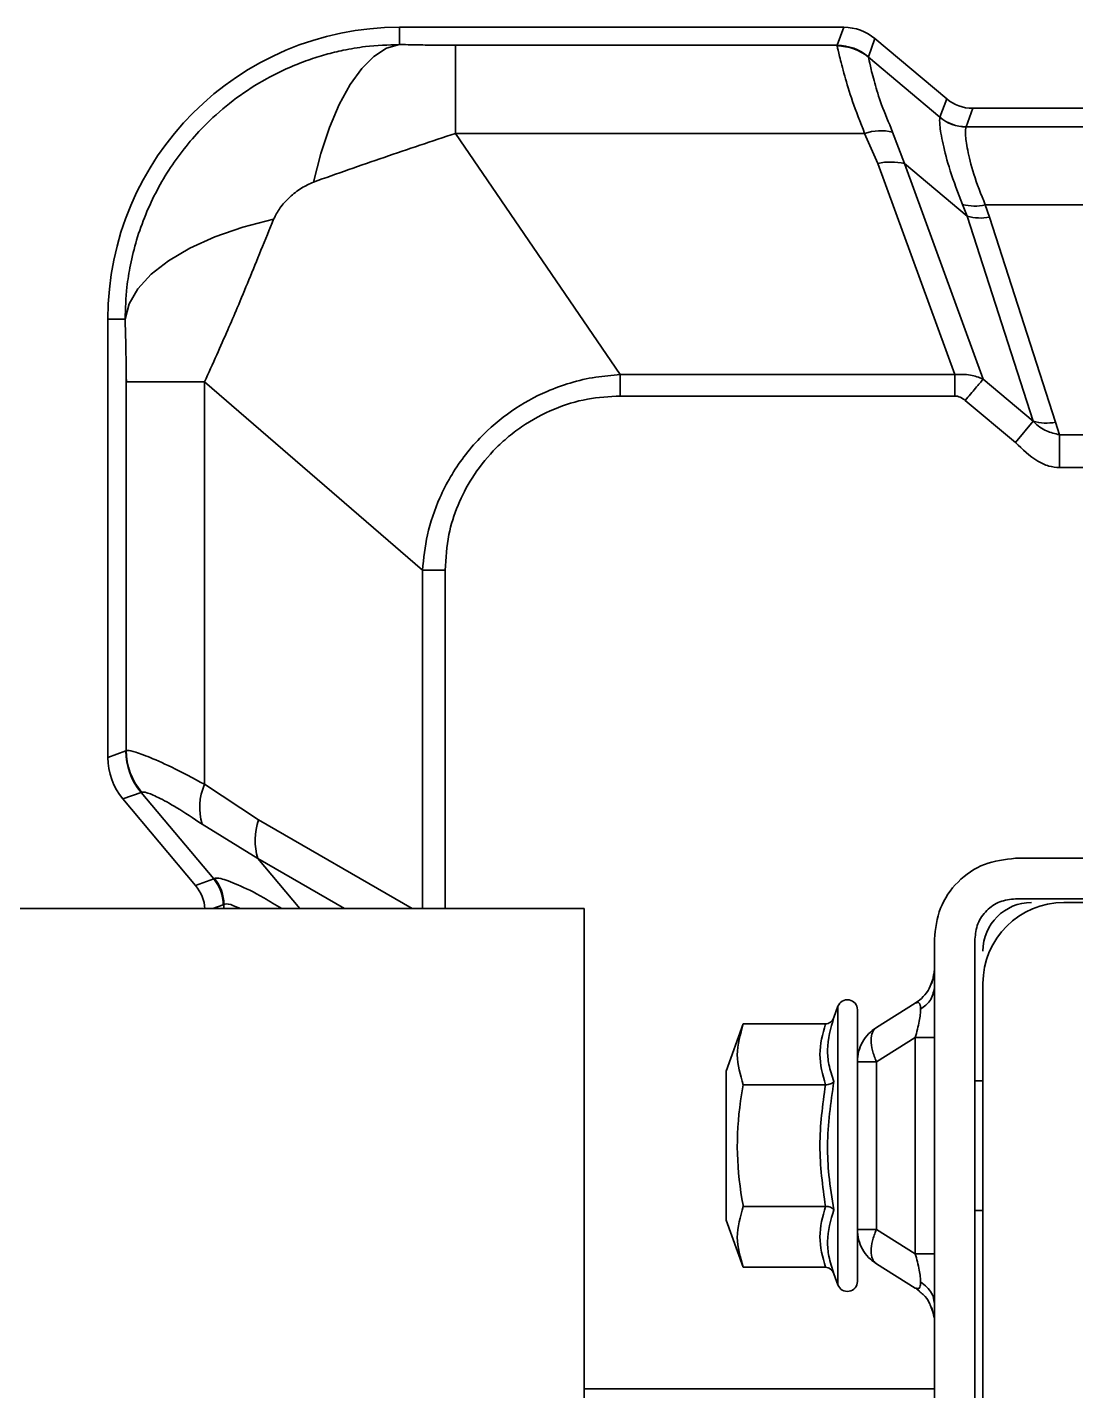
# Model space of a CAD drawing. Header units: millimetres. Extents: x 0 to 420, y 0 to 297.
# Drawn here: x 119.853 to 120.5, y 151.895 to 152.736 of the extents above; entities that cross this region are included whole.
import ezdxf

# ---------------------------------------------------------------- set-up
doc = ezdxf.new("R2010")
doc.units = ezdxf.units.MM

msp = doc.modelspace()

# ---------------------------------------------------------------- linework, layer by layer
at = {"color": 7, "linetype": 'Continuous', "lineweight": 35}
for p, q in [((120.35729, 152.73606), (120.08319, 152.73606)), ((120.08319, 152.7254), (120.08319, 152.73606)), ((120.35324, 152.72492), (120.35729, 152.73606)), ((120.37249, 152.71791), (120.37655, 152.72905)), ((120.42082, 152.6919), (120.37655, 152.72905)), ((120.11781, 152.67061), (120.11781, 152.72492)), ((120.11781, 152.72492), (120.35324, 152.72492)), ((120.35325, 152.72452), (120.35324, 152.72492)), ((120.3725, 152.71759), (120.37249, 152.71791)), ((120.41668, 152.68052), (120.3725, 152.71759)), ((120.42082, 152.6919), (120.41668, 152.68052)), ((120.41664, 152.68043), (120.41668, 152.68052)), ((120.43687, 152.68606), (120.43273, 152.67468)), ((120.84952, 152.68606), (120.43687, 152.68606)), ((120.21934, 152.52172), (120.11781, 152.67061)), ((120.37018, 152.67061), (120.11781, 152.67061)), ((120.37836, 152.65205), (120.37018, 152.67061)), ((120.39485, 152.65192), (120.38745, 152.67142)), ((120.43268, 152.67458), (120.43273, 152.67468)), ((120.85371, 152.67458), (120.43268, 152.67458)), ((120.4258, 152.52172), (120.37836, 152.65205)), ((120.44325, 152.51893), (120.39485, 152.65192)), ((120.39485, 152.65192), (120.43353, 152.61945)), ((120.43353, 152.61945), (120.43065, 152.62672)), ((120.44463, 152.62644), (120.44727, 152.61888)), ((120.84176, 152.62644), (120.44463, 152.62644)), ((120.43353, 152.61945), (120.47422, 152.49294)), ((120.44727, 152.61888), (120.48796, 152.49237)), ((119.90319, 152.55606), (119.90319, 152.2856)), ((119.91388, 152.55606), (119.90319, 152.55606)), ((120.21934, 152.50853), (120.21934, 152.52172)), ((120.4258, 152.52172), (120.21934, 152.52172)), ((120.47422, 152.49294), (120.44325, 152.51893)), ((119.96289, 152.51719), (119.91458, 152.51719)), ((119.91458, 152.28979), (119.91458, 152.51719)), ((120.09737, 152.40108), (119.96289, 152.51719)), ((119.96289, 152.51719), (119.96289, 152.26896)), ((120.4258, 152.50853), (120.21934, 152.50853)), ((120.46323, 152.47985), (120.43226, 152.50583)), ((120.46323, 152.47985), (120.47422, 152.49294)), ((120.48796, 152.49237), (120.49043, 152.48467)), ((120.49043, 152.46434), (120.49043, 152.48467)), ((120.79596, 152.48467), (120.49043, 152.48467)), ((120.79596, 152.46434), (120.49043, 152.46434)), ((120.11131, 152.40108), (120.09737, 152.40108)), ((120.09737, 152.40108), (120.09737, 152.19224)), ((120.11131, 152.40108), (120.11131, 152.19224)), ((119.91434, 152.28965), (119.90319, 152.2856)), ((119.91434, 152.28965), (119.91458, 152.28979)), ((119.96289, 152.26896), (119.99618, 152.247)), ((119.91254, 152.25992), (119.92369, 152.26398)), ((119.91254, 152.25992), (119.95735, 152.20651)), ((119.92395, 152.26413), (119.92369, 152.26398)), ((119.92369, 152.26398), (119.9685, 152.21057)), ((119.99566, 152.22318), (119.9614, 152.24433)), ((120.09102, 152.19224), (119.99618, 152.247)), ((119.99566, 152.22318), (120.04925, 152.19224)), ((120.02162, 152.19224), (119.99566, 152.22318)), ((120.46319, 152.22334), (120.82319, 152.22334)), ((119.95735, 152.20651), (119.9685, 152.21057)), ((119.9685, 152.21057), (119.96892, 152.21085)), ((120.19704, 152.19224), (103.38704, 152.19224)), ((119.96807, 152.19224), (119.97434, 152.19452)), ((119.97479, 152.19482), (119.97434, 152.19452)), ((119.97479, 152.19482), (119.97479, 152.19224)), ((120.19704, 136.69224), (120.19704, 152.19224)), ((120.82319, 152.19834), (120.46319, 152.19834)), ((120.79319, 152.19606), (120.49319, 152.19606)), ((120.41319, 151.60334), (120.41319, 152.17334)), ((120.43819, 152.17334), (120.43819, 151.60334)), ((120.4125, 152.14916), (120.41071, 152.14432)), ((120.41302, 152.15221), (120.41169, 152.14601)), ((120.41282, 152.15223), (120.41252, 152.1499)), ((120.41258, 152.14818), (120.41319, 152.15512)), ((120.44319, 152.14606), (120.44319, 151.64606)), ((120.35369, 152.13199), (120.35122, 152.12518)), ((120.35369, 152.13199), (120.35369, 151.96013)), ((120.40144, 152.13397), (120.37745, 152.11898)), ((120.36569, 152.12987), (120.36569, 152.09846)), ((120.29527, 152.12111), (120.28469, 152.09206)), ((120.34601, 152.12111), (120.29527, 152.12111)), ((120.40144, 152.11277), (120.37745, 152.09778)), ((120.40144, 151.9793), (120.40144, 152.11277)), ((120.28469, 152.00006), (120.28469, 152.09206)), ((120.37745, 152.09778), (120.36569, 152.09778)), ((120.36569, 152.09778), (120.36569, 151.9943)), ((120.37745, 152.09778), (120.37745, 151.9943)), ((120.34601, 152.08359), (120.29527, 152.08359)), ((120.44319, 152.08606), (120.43819, 152.08606)), ((120.34601, 152.00853), (120.29527, 152.00853)), ((120.43819, 152.00606), (120.44319, 152.00606)), ((120.28469, 152.00006), (120.29527, 151.971)), ((120.37745, 151.9943), (120.36569, 151.9943)), ((120.36569, 151.9943), (120.36569, 151.96224)), ((120.40144, 151.9793), (120.37745, 151.9943)), ((120.37745, 151.9731), (120.40144, 151.9581)), ((120.34601, 151.971), (120.29527, 151.971)), ((120.35122, 151.96694), (120.35369, 151.96013)), ((120.40197, 151.9581), (120.40144, 151.9581)), ((120.4022, 151.95773), (120.40396, 151.95631)), ((120.41071, 151.94776), (120.4125, 151.94292)), ((120.41169, 151.94607), (120.41302, 151.93986)), ((120.41319, 151.89606), (120.19704, 151.89606)), ((120.19704, 151.89606), (120.41319, 151.89606))]:
    msp.add_line(p, q, dxfattribs=at)
at = {"color": 7, "linetype": 'Continuous', "lineweight": 35, "flags": 128}
for points in [[(120.03008, 152.64053), (120.03459, 152.65814), (120.03992, 152.6742), (120.04596, 152.68845), (120.05263, 152.70065), (120.05982, 152.71059), (120.06739, 152.7181), (120.07522, 152.72307), (120.08319, 152.7254)], [(120.0055, 152.61771), (119.98659, 152.61274), (119.96927, 152.60672), (119.95386, 152.59978), (119.94065, 152.59204), (119.92987, 152.58363), (119.92173, 152.57473), (119.91636, 152.56548), (119.91388, 152.55606)]]:
    msp.add_lwpolyline(points, dxfattribs=at)
at = {"color": 7, "linetype": 'Continuous', "lineweight": 35}
for centre, radius, start, end in [((120.08319, 152.55606), 0.18, 90, 180), ((120.3532, 152.69487), 0.03004, 50.05864, 89.94136), ((120.35332, 152.69452), 0.03, 50.25006, 90.14099), ((120.43272, 152.69962), 0.02504, 230.03569, 269.90674), ((120.43275, 152.69971), 0.02504, 230.05864, 269.94136), ((120.3803, 152.63917), 0.03303, 77.49811, 107.84278), ((120.38633, 152.61661), 0.03632, 76.42985, 102.66321), ((120.43822, 152.65496), 0.02923, 254.99384, 282.66448), ((120.44162, 152.64852), 0.03016, 254.4497, 280.79661), ((120.48231, 152.522), 0.03017, 254.44976, 280.79653), ((119.9544, 152.28969), 0.04006, 180.05864, 219.94136), ((119.95464, 152.28988), 0.04006, 180.12692, 219.99242), ((119.99524, 152.25465), 0.03537, 156.13725, 196.96231), ((120.03421, 152.23426), 0.04011, 161.48363, 196.03426), ((119.94931, 152.1945), 0.02504, 0.05864, 39.94136), ((119.94976, 152.19475), 0.02503, 0.16613, 40.03213), ((120.49319, 152.14606), 0.05, 90, 180), ((120.47319, 152.16606), 0.03, 90, 180), ((120.35951, 152.12987), 0.00619, 0, 160), ((120.35951, 151.96224), 0.00619, 200, 0)]:
    msp.add_arc(centre, radius, start, end, dxfattribs=at)
for centre, major_axis, start_param, end_param in [((120.35726, 152.70602), (0.01028, 0.02823), 5.934618, 6.631752), ((120.43689, 152.71109), (0.00856, 0.02353), 2.793026, 3.49016), ((119.94325, 152.28564), (0.03765, 0.0137), 2.793026, 3.49016), ((119.93816, 152.19044), (-0.02353, -0.00856), 2.864073, 3.49016)]:
    msp.add_ellipse(centre, major_axis=major_axis, ratio=0.998448, start_param=start_param, end_param=end_param, dxfattribs=at)
for points, knots in [([(119.91388, 152.55606), (119.91409, 152.56262), (119.91444, 152.57381), (119.91709, 152.59007), (119.9208, 152.60511), (119.92809, 152.62569), (119.94093, 152.64996), (119.95923, 152.6726), (119.97806, 152.6895), (119.99608, 152.70191), (120.0126, 152.71037), (120.02662, 152.71587), (120.03754, 152.71931), (120.04933, 152.72216), (120.06449, 152.72477), (120.07616, 152.72516), (120.08319, 152.7254)], [0, 0, 0, 0, 0.0739659, 0.1262093, 0.185583, 0.2486291, 0.3721472, 0.493376, 0.5749275, 0.6569554, 0.7394589, 0.7837418, 0.826761, 0.8685165, 0.9206239, 1, 1, 1, 1]), ([(120.08319, 152.7254), (120.08796, 152.7253), (120.09642, 152.72513), (120.10805, 152.72496), (120.11491, 152.72493), (120.11781, 152.72492)], [0, 0, 0, 0, 0.426106, 0.75777, 1, 1, 1, 1]), ([(120.37018, 152.67061), (120.36751, 152.67743), (120.36224, 152.6909), (120.3575, 152.70705), (120.3543, 152.71962), (120.35361, 152.72285), (120.35325, 152.72452)], [0, 0, 0, 0, 0.238868, 0.471709, 0.726257, 1, 1, 1, 1]), ([(120.3725, 152.71759), (120.37279, 152.71615), (120.37334, 152.71339), (120.37603, 152.7026), (120.38013, 152.68879), (120.38501, 152.67722), (120.38745, 152.67142)], [0, 0, 0, 0, 0.27715, 0.53382, 0.766156, 1, 1, 1, 1]), ([(120.43065, 152.62672), (120.42785, 152.63395), (120.42228, 152.64833), (120.41819, 152.66505), (120.4162, 152.67685), (120.4165, 152.67925), (120.41664, 152.68043)], [0, 0, 0, 0, 0.247618, 0.49308, 0.751102, 1, 1, 1, 1]), ([(120.11781, 152.67061), (120.1031, 152.66573), (120.07384, 152.65601), (120.04461, 152.64567), (120.03008, 152.64053)], [0, 0, 0, 0, 0.502691, 1, 1, 1, 1]), ([(120.43268, 152.67458), (120.43246, 152.67344), (120.43204, 152.67127), (120.43353, 152.66079), (120.43681, 152.64618), (120.44202, 152.63302), (120.44463, 152.62644)], [0, 0, 0, 0, 0.262701, 0.501004, 0.750686, 1, 1, 1, 1]), ([(120.03008, 152.64053), (120.02756, 152.63939), (120.02225, 152.63699), (120.0153, 152.63137), (120.00926, 152.62496), (120.00669, 152.62002), (120.0055, 152.61771)], [0, 0, 0, 0, 0.242294, 0.509366, 0.771567, 1, 1, 1, 1]), ([(120.0055, 152.61771), (120.00291, 152.61131), (119.99788, 152.59889), (119.99041, 152.58053), (119.98356, 152.5641), (119.97691, 152.54867), (119.97007, 152.53322), (119.96538, 152.52275), (119.96289, 152.51719)], [0, 0, 0, 0, 0.191169, 0.37068, 0.538766, 0.672129, 0.825955, 1, 1, 1, 1]), ([(119.91458, 152.51719), (119.91458, 152.51761), (119.91457, 152.52125), (119.91439, 152.53466), (119.9141, 152.54683), (119.91388, 152.55606)], [0, 0, 0, 0, 0.030601, 0.265216, 1, 1, 1, 1]), ([(119.91457, 152.51934), (119.91461, 152.51881), (119.91465, 152.51807), (119.91473, 152.51738), (119.91477, 152.51725), (119.91479, 152.51718)], [0, 0, 0, 0, 0.5615301, 0.792581, 1, 1, 1, 1]), ([(120.21934, 152.52172), (120.21429, 152.52132), (120.20386, 152.52051), (120.18873, 152.51694), (120.17104, 152.51053), (120.15167, 152.49981), (120.13477, 152.48543), (120.12269, 152.47122), (120.11445, 152.45885), (120.10637, 152.44296), (120.09973, 152.4237), (120.09813, 152.40837), (120.09737, 152.40108)], [0, 0, 0, 0, 0.080728, 0.166845, 0.247263, 0.380655, 0.517772, 0.598864, 0.677745, 0.754478, 0.883127, 1, 1, 1, 1]), ([(120.44325, 152.51893), (120.44072, 152.51997), (120.43528, 152.52219), (120.4291, 152.52188), (120.4258, 152.52172)], [0, 0, 0, 0, 0.466493, 1, 1, 1, 1]), ([(120.4258, 152.52172), (120.4258, 152.51971), (120.4258, 152.51577), (120.4258, 152.51092), (120.4258, 152.50853)], [0, 0, 0, 0, 0.506963, 1, 1, 1, 1]), ([(120.44325, 152.51893), (120.44262, 152.51818), (120.44135, 152.51666), (120.43863, 152.51342), (120.43554, 152.50974), (120.43334, 152.50712), (120.43226, 152.50583)], [0, 0, 0, 0, 0.245847, 0.499999, 0.754151, 1, 1, 1, 1]), ([(120.21934, 152.50853), (120.21255, 152.50815), (120.19867, 152.50738), (120.17793, 152.50088), (120.16144, 152.49205), (120.14924, 152.4827), (120.13854, 152.47255), (120.12786, 152.4589), (120.11882, 152.44132), (120.11261, 152.42215), (120.11176, 152.40845), (120.11131, 152.40108)], [0, 0, 0, 0, 0.120461, 0.246403, 0.382818, 0.450919, 0.519058, 0.644752, 0.756806, 0.869265, 1, 1, 1, 1]), ([(120.4258, 152.50853), (120.42635, 152.50849), (120.42749, 152.50842), (120.42977, 152.50765), (120.43125, 152.50656), (120.43226, 152.50583)], [0, 0, 0, 0, 0.232062, 0.478453, 1, 1, 1, 1]), ([(120.49043, 152.48467), (120.48769, 152.48528), (120.48341, 152.48624), (120.47791, 152.48931), (120.47551, 152.49167), (120.47422, 152.49294)], [0, 0, 0, 0, 0.452149, 0.705537, 1, 1, 1, 1]), ([(120.49043, 152.46434), (120.48819, 152.46455), (120.48349, 152.46499), (120.47369, 152.46976), (120.46757, 152.47566), (120.46323, 152.47985)], [0, 0, 0, 0, 0.209288, 0.438923, 1, 1, 1, 1]), ([(119.91458, 152.28979), (119.91561, 152.28982), (119.91764, 152.28988), (119.92744, 152.28636), (119.94208, 152.28004), (119.95582, 152.27272), (119.96289, 152.26896)], [0, 0, 0, 0, 0.2394527, 0.4731299, 0.7287922, 1, 1, 1, 1]), ([(119.9614, 152.24433), (119.95596, 152.24797), (119.94538, 152.25506), (119.93402, 152.26109), (119.92638, 152.26436), (119.92477, 152.26421), (119.92395, 152.26413)], [0, 0, 0, 0, 0.2701747, 0.5252885, 0.7593323, 1, 1, 1, 1]), ([(119.96892, 152.21085), (119.96992, 152.21105), (119.97203, 152.21148), (119.98278, 152.20744), (119.99606, 152.20122), (120.00673, 152.19459), (120.01051, 152.19224)], [0, 0, 0, 0, 0.256053, 0.546182, 0.839441, 1, 1, 1, 1]), ([(119.9851, 152.19224), (119.98285, 152.19323), (119.97714, 152.19572), (119.97568, 152.19516), (119.97479, 152.19482)], [0, 0, 0, 0, 0.394521, 1, 1, 1, 1]), ([(120.41222, 152.14846), (120.41158, 152.14662), (120.41027, 152.14278), (120.40654, 152.13773), (120.40314, 152.13522), (120.40144, 152.13397)], [0, 0, 0, 0, 0.315477, 0.657739, 1, 1, 1, 1]), ([(120.41319, 152.1434), (120.41269, 152.14056), (120.41178, 152.13549), (120.4069, 152.13178), (120.40475, 152.13015)], [0, 0, 0, 0, 0.559996, 1, 1, 1, 1]), ([(120.40144, 152.13397), (120.40235, 152.13432), (120.40364, 152.13482), (120.40461, 152.13281), (120.4047, 152.13101), (120.40475, 152.13015)], [0, 0, 0, 0, 0.551614, 0.784825, 1, 1, 1, 1]), ([(120.35122, 152.12518), (120.35121, 152.12516), (120.351, 152.12458), (120.35041, 152.12347), (120.34917, 152.12218), (120.34766, 152.12129), (120.34656, 152.12117), (120.34601, 152.12111)], [0, 0, 0, 0, 0.006713, 0.267679, 0.528689, 0.76386, 1, 1, 1, 1]), ([(120.35122, 152.12518), (120.34931, 152.1185), (120.34652, 152.10876), (120.34792, 152.09556), (120.35006, 152.08911), (120.35122, 152.08562)], [0, 0, 0, 0, 0.499729, 0.72853, 1, 1, 1, 1]), ([(120.40475, 152.13015), (120.4047, 152.12911), (120.40461, 152.12693), (120.40364, 152.12091), (120.40235, 152.11613), (120.40144, 152.11277)], [0, 0, 0, 0, 0.215184, 0.448387, 1, 1, 1, 1]), ([(120.29527, 152.08359), (120.29346, 152.08973), (120.28978, 152.10223), (120.29342, 152.11475), (120.29527, 152.12111)], [0, 0, 0, 0, 0.491212, 1, 1, 1, 1]), ([(120.29527, 152.00853), (120.29523, 152.00877), (120.29329, 152.01947), (120.29068, 152.04122), (120.2923, 152.06622), (120.2947, 152.08029), (120.29527, 152.08359)], [0, 0, 0, 0, 0.009604, 0.432631, 0.866873, 1, 1, 1, 1]), ([(120.34601, 152.00853), (120.34429, 152.02102), (120.34086, 152.04604), (120.34429, 152.07106), (120.34601, 152.08359)], [0, 0, 0, 0, 0.499238, 1, 1, 1, 1]), ([(120.35122, 152.08562), (120.35121, 152.08561), (120.351, 152.08532), (120.35041, 152.08476), (120.34917, 152.08412), (120.34766, 152.08368), (120.34656, 152.08362), (120.34601, 152.08359)], [0, 0, 0, 0, 0.006713, 0.267679, 0.528689, 0.76386, 1, 1, 1, 1]), ([(120.35122, 152.08562), (120.3493, 152.07244), (120.34652, 152.05325), (120.34792, 152.02667), (120.35006, 152.0136), (120.35122, 152.0065)], [0, 0, 0, 0, 0.500435, 0.728855, 1, 1, 1, 1]), ([(120.29527, 151.971), (120.29346, 151.97714), (120.28978, 151.98965), (120.29342, 152.00216), (120.29527, 152.00853)], [0, 0, 0, 0, 0.491212, 1, 1, 1, 1]), ([(120.35122, 152.0065), (120.35121, 152.00651), (120.351, 152.0068), (120.35041, 152.00735), (120.34917, 152.00799), (120.34766, 152.00844), (120.34656, 152.0085), (120.34601, 152.00853)], [0, 0, 0, 0, 0.0067129, 0.2676791, 0.5286892, 0.7638601, 1, 1, 1, 1]), ([(120.35122, 152.0065), (120.34931, 152.00002), (120.34652, 151.99057), (120.34792, 151.9772), (120.35006, 151.97055), (120.35122, 151.96694)], [0, 0, 0, 0, 0.499729, 0.72853, 1, 1, 1, 1]), ([(120.40144, 151.9793), (120.40235, 151.97594), (120.40364, 151.97116), (120.40461, 151.96514), (120.4047, 151.96297), (120.40475, 151.96193)], [0, 0, 0, 0, 0.5516135, 0.7848249, 1, 1, 1, 1]), ([(120.34601, 151.971), (120.34656, 151.97094), (120.34766, 151.97082), (120.34917, 151.96993), (120.35041, 151.96865), (120.351, 151.96754), (120.35121, 151.96695), (120.35122, 151.96694)], [0, 0, 0, 0, 0.2361399, 0.4713108, 0.7323209, 0.9932871, 1, 1, 1, 1]), ([(120.40475, 151.96193), (120.4047, 151.96106), (120.40461, 151.95927), (120.40376, 151.95745), (120.40267, 151.95784), (120.40197, 151.9581)], [0, 0, 0, 0, 0.243902, 0.508229, 1, 1, 1, 1]), ([(120.40383, 151.95615), (120.40468, 151.9555), (120.4072, 151.95356), (120.40951, 151.95056), (120.41042, 151.94815), (120.41059, 151.9477)], [0, 0, 0, 0, 0.294463, 0.870519, 1, 1, 1, 1]), ([(120.40475, 151.96193), (120.40742, 151.95978), (120.41219, 151.95594), (120.41289, 151.9509), (120.41319, 151.94868)], [0, 0, 0, 0, 0.559996, 1, 1, 1, 1])]:
    msp.add_open_spline(points, degree=3, knots=knots, dxfattribs=at)
for points in [[(120.41319, 152.17334), (120.41395, 152.17989), (120.41545, 152.19299), (120.42701, 152.20952), (120.44354, 152.22108), (120.45664, 152.22259), (120.46319, 152.22334)], [(120.46319, 152.19834), (120.45992, 152.19796), (120.45337, 152.19721), (120.4451, 152.19143), (120.43932, 152.18317), (120.43857, 152.17661), (120.43819, 152.17334)], [(120.34601, 152.08359), (120.34429, 152.08984), (120.34086, 152.10235), (120.34429, 152.11486), (120.34601, 152.12111)], [(120.37745, 152.11898), (120.37574, 152.11773), (120.37232, 152.11523), (120.36862, 152.11001), (120.36616, 152.10411), (120.36585, 152.09989), (120.36569, 152.09778)], [(120.37745, 152.11898), (120.37651, 152.1181), (120.37465, 152.11635), (120.37388, 152.11123), (120.37465, 152.10489), (120.37651, 152.10015), (120.37745, 152.09778)], [(120.40144, 152.11277), (120.40315, 152.11277), (120.40657, 152.11277), (120.41027, 152.11277), (120.41273, 152.11277), (120.41304, 152.11277), (120.41319, 152.11277)], [(120.34601, 151.971), (120.34429, 151.97726), (120.34086, 151.98977), (120.34429, 152.00227), (120.34601, 152.00853)], [(120.36569, 151.9943), (120.36585, 151.99219), (120.36616, 151.98797), (120.36862, 151.98206), (120.37232, 151.97684), (120.37574, 151.97435), (120.37745, 151.9731)], [(120.37745, 151.9943), (120.37651, 151.99193), (120.37465, 151.98719), (120.37388, 151.98085), (120.37465, 151.97573), (120.37651, 151.97398), (120.37745, 151.9731)], [(120.41319, 151.9793), (120.41304, 151.9793), (120.41273, 151.9793), (120.41027, 151.9793), (120.40657, 151.9793), (120.40315, 151.9793), (120.40144, 151.9793)]]:
    msp.add_open_spline(points, degree=3, dxfattribs=at)

doc.saveas('drawing.dxf')
